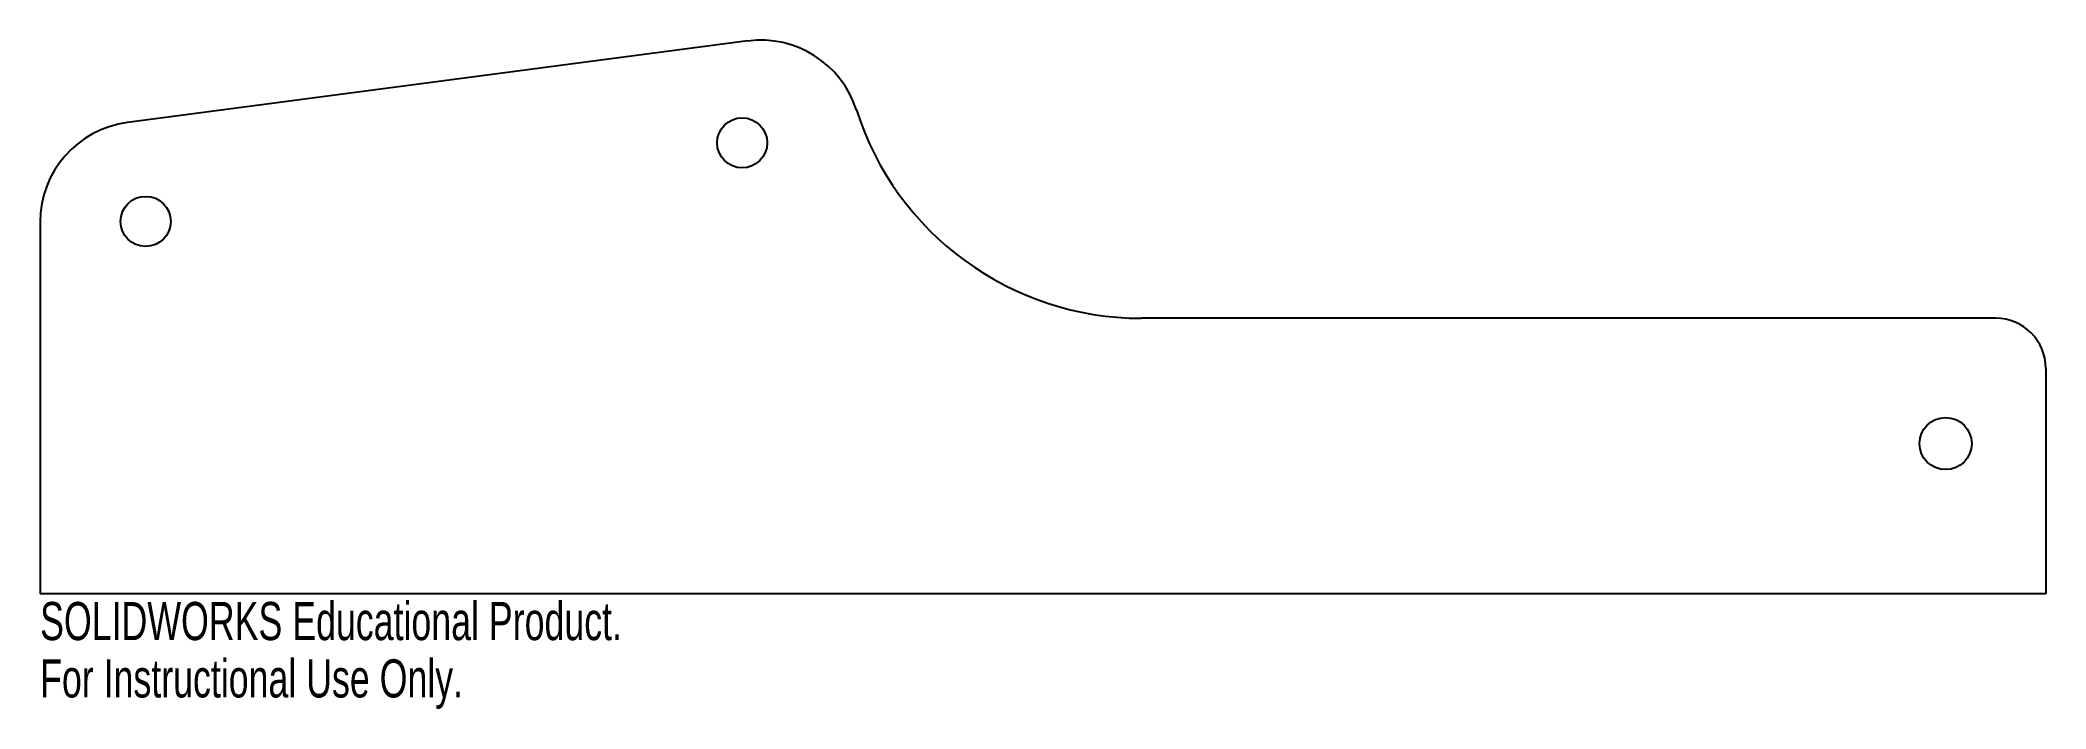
# Model space of a CAD drawing. Header units: inches. Extents: x 0 to 10, y -0.6 to 2.8.
import ezdxf

# ---------------------------------------------------------------- set-up
doc = ezdxf.new("R2010")
doc.units = ezdxf.units.IN
doc.header["$MEASUREMENT"] = 0
doc.styles.add('SLDTEXTSTYLE0', font='TXT', dxfattribs={"width": 0.7})

msp = doc.modelspace()

# ---------------------------------------------------------------- linework, layer by layer
at = {"color": 7, "linetype": 'Continuous', "lineweight": 25}
for p, q in [((3.528, 2.758), (0.435, 2.351)), ((0, 1.855), (0, 0)), ((9.75, 1.375), (5.49, 1.375)), ((10, 1.125), (10, 0)), ((10, 0), (0, 0))]:
    msp.add_line(p, q, dxfattribs=at)
for centre, radius in [((3.5, 2.25), 0.125), ((0.526, 1.858), 0.125), ((9.5, 0.75), 0.13)]:
    msp.add_circle(centre, radius, dxfattribs=at)
for centre, radius, start, end in [((3.593, 2.262), 0.5, 17.6296, 97.5), ((5.49, 2.865), 1.49, 197.6296, 270), ((0.5, 1.855), 0.5, 97.5, 180), ((9.75, 1.125), 0.25, 0, 90)]:
    msp.add_arc(centre, radius, start, end, dxfattribs=at)

# ---------------------------------------------------------------- texts
at = {"color": 7, "linetype": 'Continuous', "char_height": 0.1903, "attachment_point": 1, "style": 'SLDTEXTSTYLE0'}
for s, insert in [('SOLIDWORKS Educational Product.', (0, -0.04)), ('For Instructional Use Only.', (0, -0.326))]:
    msp.add_mtext(s, dxfattribs=dict(at, insert=insert))

doc.saveas('drawing.dxf')
